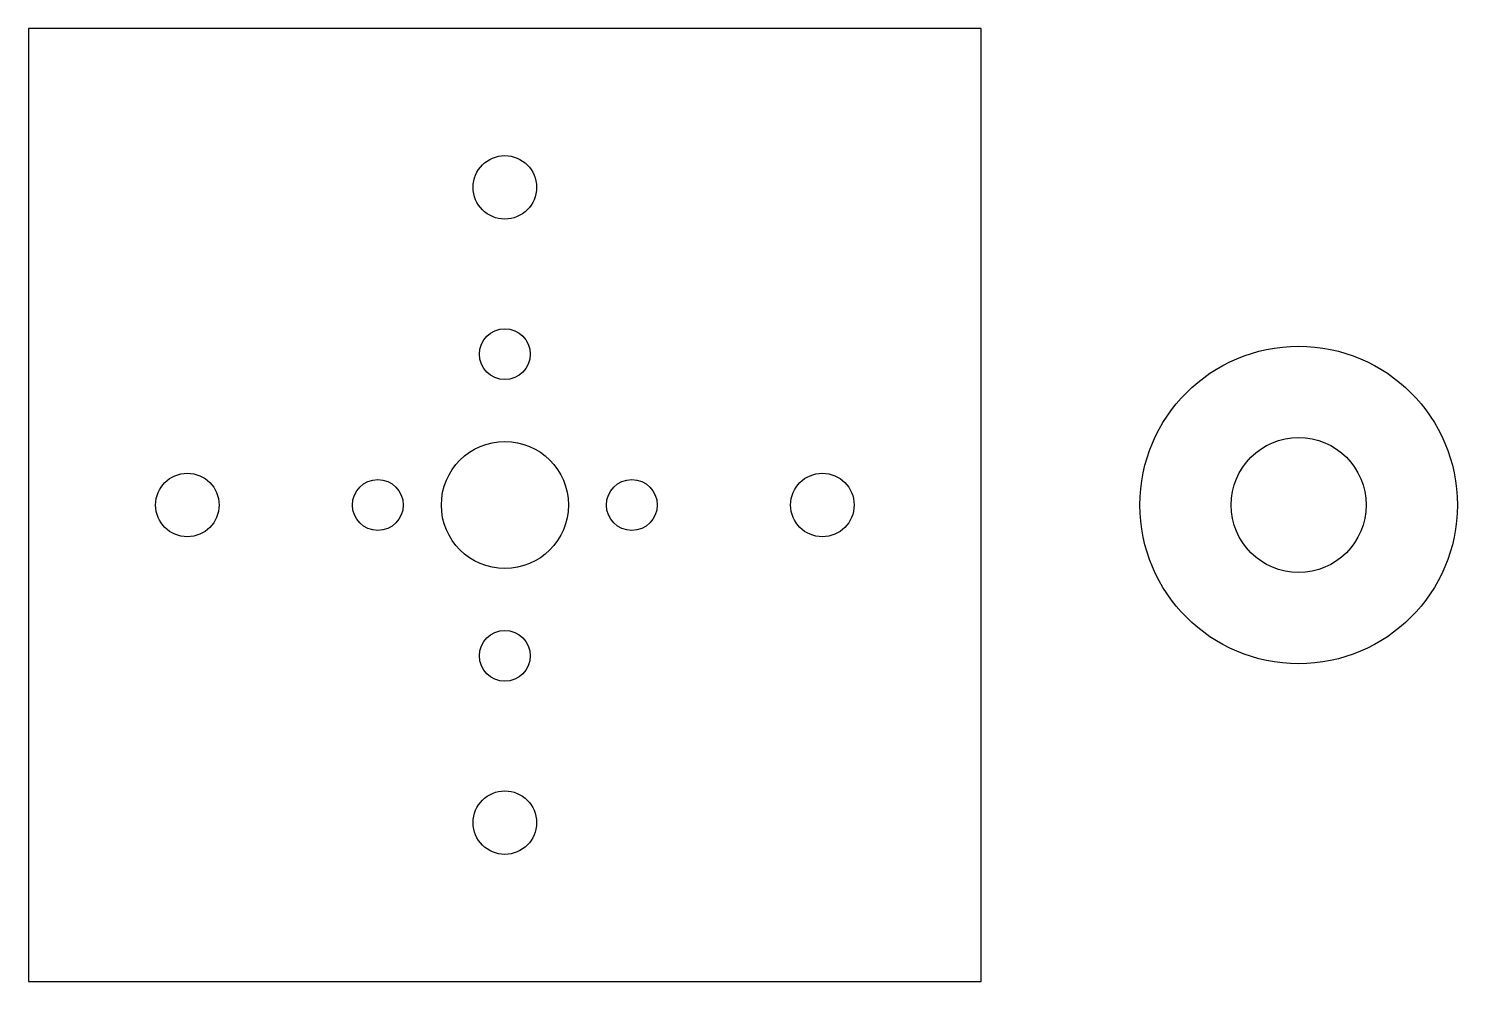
# Model space of a CAD drawing. Header units: millimetres. Extents: x -30 to 60, y -30 to 30.
import ezdxf

# ---------------------------------------------------------------- set-up
doc = ezdxf.new("R2010")
doc.units = ezdxf.units.MM

msp = doc.modelspace()

# ---------------------------------------------------------------- linework, layer by layer
at = {"layer": 'CONTORNO'}
for p, q in [((30, 30), (-30, 30)), ((-30, 30), (-30, -30)), ((30, -30), (30, 30)), ((-30, -30), (30, -30))]:
    msp.add_line(p, q, dxfattribs=at)
msp.add_circle((50, 0), 10, dxfattribs=at)
at = {"layer": 'FUROS'}
for centre, radius in [((0, 20), 2), ((0, 9.5), 1.6), ((0, 0), 4), ((50, 0), 4.25), ((-20, 0), 2), ((20, 0), 2), ((-8, 0), 1.6), ((8, 0), 1.6), ((0, -9.5), 1.6), ((0, -20), 2)]:
    msp.add_circle(centre, radius, dxfattribs=at)

doc.saveas('drawing.dxf')
